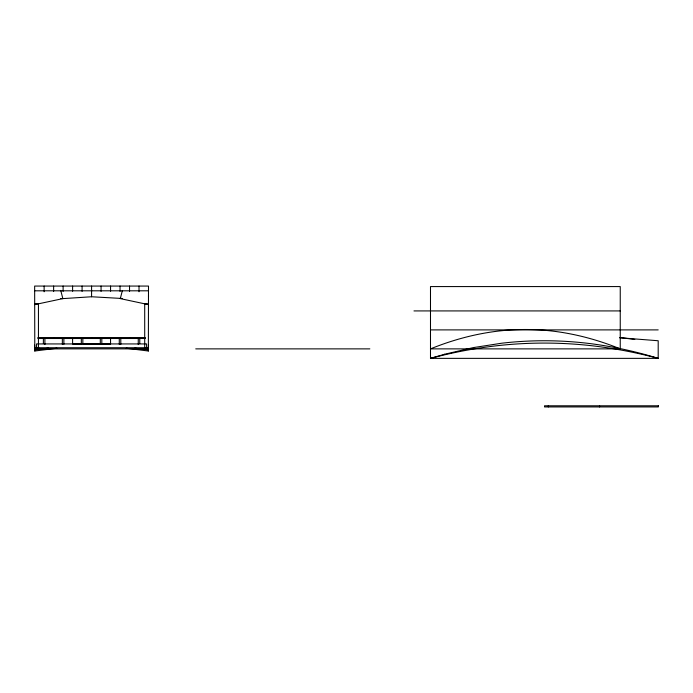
<?xml version="1.0" encoding="UTF-8"?>
<svg xmlns="http://www.w3.org/2000/svg" width="693" height="693" viewBox="0 0 693 693"><rect width="100%" height="100%" fill="white"/><g stroke="black" fill="none" stroke-linecap="round" stroke-linejoin="round"><path stroke-width="1.04" d="M56.887 348.25L34.789 351.013L34.65 345.149M122.384 298.501L91.58 296.76L91.58 290.809M148.501 296.734L148.501 295.556M148.501 345.149L148.363 351.013L126.265 348.25M148.363 351.013L148.501 286.062L34.65 286.062L34.789 351.013M122.314 290.809L120.305 298.622L148.501 304.634M34.65 304.634L62.846 298.622L91.58 296.76M38.869 348.172L34.65 348.709L38.869 348.189M34.65 349.896L48.354 348.181M34.65 290.809L148.501 290.809M34.65 303.829L38.444 303.829L38.444 347.73M148.501 303.829L144.707 303.829L144.707 347.73M413.972 310.923L620.244 310.923M430.492 329.894L658.194 329.894M37.812 337.56L145.339 337.56M37.812 338.505L145.339 338.505M81.038 344.057L72.6 344.057L72.6 338.505M83.143 344.057L110.551 344.057L110.551 338.505M34.65 347.73L148.501 347.73M34.65 348.874L148.501 348.874M195.738 348.874L369.837 348.874M620.244 348.874L430.492 348.874C453.248 339.622 477.2 333.255 501.654 330.708A233.039 233.039 0 0 1 549.09 330.708C573.535 333.255 597.496 339.622 620.244 348.874L620.244 286.573L430.492 286.573L430.492 358.359L658.194 358.359L658.194 340.748L619.568 337.734M60.767 298.501L62.846 298.622L60.837 290.809M619.568 337.526L634.814 339.457M145.339 348.215L148.501 348.614M144.283 348.276L148.501 348.804M134.797 348.181L148.501 349.896M138.254 338.505L138.262 344.568M599.558 405.795L599.558 406.938M548.31 405.795L548.31 406.938M146.604 347.73L146.604 343.936L36.547 343.936L36.547 347.73M139.769 338.505L139.769 343.65M139.016 286.062L139.016 291.77M129.53 286.062L129.53 291.398M129.53 337.56L129.53 338.505M120.799 338.505L120.799 344.447M120.036 286.062L120.036 291.398M119.283 338.505L119.283 344.308M110.551 286.062L110.551 291.251M101.819 338.505L101.819 344.196M101.065 286.062L101.065 291.398M100.303 338.505L100.303 344.196M91.58 286.062L91.58 291.251M91.58 337.56L91.58 338.505M82.848 338.505L82.848 344.196M82.086 286.062L82.086 291.398M81.332 338.505L81.332 344.196M72.6 286.062L72.6 291.251M63.869 338.505L63.869 344.308M63.115 286.062L63.115 291.398M62.353 338.505L62.353 344.447M53.63 286.062L53.63 291.398M53.63 337.56L53.63 338.505M44.898 338.505L44.898 344.568M44.135 286.062L44.135 291.77M43.382 338.505L43.382 343.65M444.724 354.227L430.492 358.359C453.828 352.148 477.624 347.695 501.654 345.227A425.727 425.727 0 0 1 587.04 345.227C611.061 347.695 634.866 352.139 658.194 358.359C634.979 351.23 611.165 346.076 587.04 343.226A369.724 369.724 0 0 0 501.654 343.217L473.189 347.626L444.724 354.227M658.35 405.795L544.525 405.795L544.525 406.938L658.35 406.938L658.35 405.795"/></g></svg>
